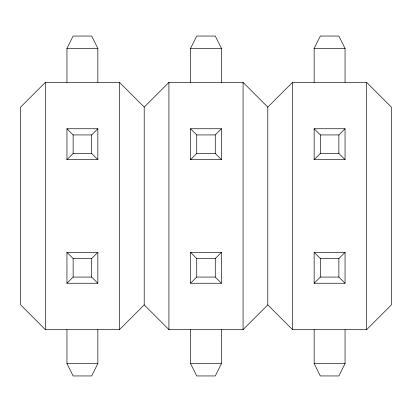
<?xml version="1.0" encoding="UTF-8"?>
<svg xmlns="http://www.w3.org/2000/svg" width="412" height="412" viewBox="0 0 412 412"><rect width="100%" height="100%" fill="white"/><g stroke="black" fill="none" stroke-linecap="round" stroke-linejoin="round"><path stroke-width="0.62" d="M66.95 82.292L66.95 48.41L73.13 36.05L91.67 36.05L97.85 48.41L97.85 82.292M190.55 82.292L190.55 48.41L196.73 36.05L215.27 36.05L221.45 48.41L221.45 82.292M97.85 329.708L97.85 363.59L91.67 375.95L73.13 375.95L66.95 363.59L66.95 329.708M314.15 82.292L314.15 48.41L320.33 36.05L338.87 36.05L345.05 48.41L345.05 82.292M221.45 329.708L221.45 363.59L215.27 375.95L196.73 375.95L190.55 363.59L190.55 329.708M345.05 329.708L345.05 363.59L338.87 375.95L320.33 375.95L314.15 363.59L314.15 329.708M45.32 82.4L20.6 107.12L20.6 304.88L45.32 329.6L119.48 329.6L144.2 304.88L144.2 107.12L119.48 82.4L45.32 82.4L45.32 329.6M66.95 159.65L73.13 153.47L91.67 153.47L97.85 159.65L66.95 159.65L66.95 128.75L97.85 128.75L97.85 159.65M66.95 128.75L73.13 134.93L91.67 134.93L97.85 128.75M144.2 107.12L168.92 82.4L243.08 82.4L267.8 107.12L267.8 304.88L243.08 329.6L168.92 329.6L144.2 304.88M66.95 283.25L73.13 277.07L91.67 277.07L97.85 283.25L97.85 252.35L66.95 252.35L66.95 283.25L97.85 283.25M66.95 252.35L73.13 258.53L91.67 258.53L97.85 252.35M190.55 159.65L196.73 153.47L215.27 153.47L221.45 159.65L221.45 128.75L190.55 128.75L190.55 159.65L221.45 159.65M215.27 153.47L215.27 134.93L221.45 128.75M267.8 107.12L292.52 82.4L366.68 82.4L391.4 107.12L391.4 304.88L366.68 329.6L292.52 329.6L267.8 304.88M190.55 283.25L196.73 277.07L215.27 277.07L221.45 283.25L221.45 252.35L190.55 252.35L190.55 283.25L221.45 283.25M190.55 252.35L196.73 258.53L215.27 258.53L221.45 252.35M314.15 159.65L320.33 153.47L338.87 153.47L345.05 159.65L314.15 159.65L314.15 128.75L345.05 128.75L345.05 159.65M338.87 153.47L338.87 134.93L345.05 128.75M314.15 283.25L320.33 277.07L338.87 277.07L345.05 283.25L345.05 252.35L314.15 252.35L314.15 283.25L345.05 283.25M314.15 252.35L320.33 258.53L338.87 258.53L345.05 252.35M66.95 48.41L97.85 48.41M190.55 48.41L221.45 48.41M314.15 48.41L345.05 48.41M190.55 128.75L196.73 134.93L215.27 134.93M314.15 128.75L320.33 134.93L338.87 134.93M66.95 363.59L97.85 363.59M190.55 363.59L221.45 363.59M314.15 363.59L345.05 363.59M366.68 82.4L366.68 329.6M338.87 258.53L338.87 277.07M320.33 134.93L320.33 153.47M320.33 258.53L320.33 277.07M292.52 82.4L292.52 329.6M243.08 82.4L243.08 329.6M215.27 258.53L215.27 277.07M196.73 134.93L196.73 153.47M196.73 258.53L196.73 277.07M168.92 82.4L168.92 329.6M119.48 82.4L119.48 329.6M91.67 134.93L91.67 153.47M91.67 258.53L91.67 277.07M73.13 134.93L73.13 153.47M73.13 258.53L73.13 277.07"/></g></svg>
